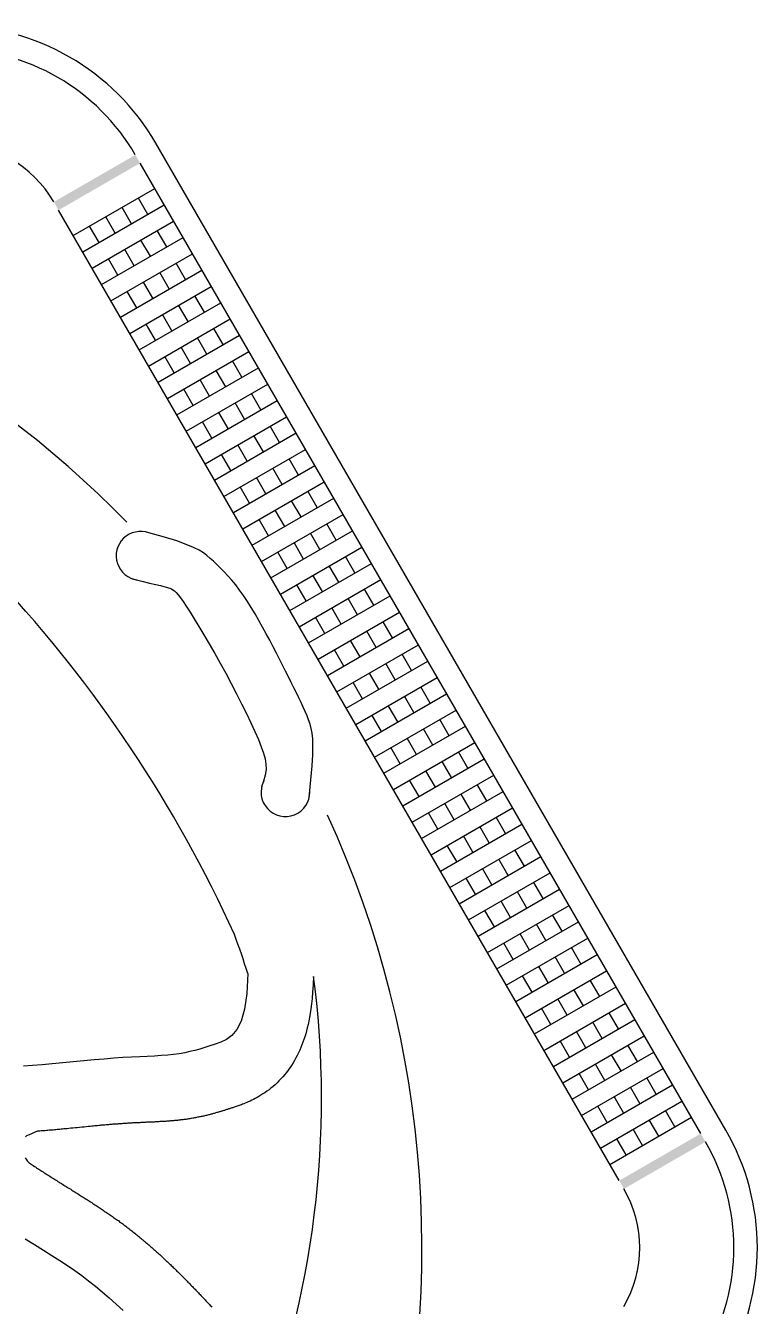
# Model space of a CAD drawing. Header units: millimetres. Extents: x -2990.61 to -2987.68, y 2921.63 to 2924.23.
# Drawn here: x -2988.461 to -2987.683, y 2922.87 to 2924.232 of the extents above; entities that cross this region are included whole.
import ezdxf

# ---------------------------------------------------------------- set-up
doc = ezdxf.new("R2010")
doc.units = ezdxf.units.MM
doc.header["$LTSCALE"] = 10
doc.layers.add('25-dim1', color=1, linetype='Continuous')
doc.layers.add('banheiro_louças', color=2, linetype='Continuous')

msp = doc.modelspace()

# ---------------------------------------------------------------- linework, layer by layer
at = {"layer": '25-dim1'}
for points in [[(-2988.3443, 2924.0943), (-2988.3393, 2924.0856), (-2988.4309, 2924.0443), (-2988.4259, 2924.0356)], [(-2987.8302, 2923.0039), (-2987.8252, 2922.9952), (-2987.7436, 2923.0539), (-2987.7386, 2923.0452)]]:
    msp.add_solid(points, dxfattribs=at)
at = {"layer": 'banheiro_louças', "color": 1}
for p, q in [((-2987.7436, 2923.0539), (-2988.3393, 2924.0856)), ((-2988.4102, 2924.0085), (-2988.3236, 2924.0585)), ((-2988.4002, 2923.9911), (-2988.3136, 2924.0411)), ((-2988.331, 2924.0311), (-2988.341, 2924.0485)), ((-2987.8302, 2923.0039), (-2988.4259, 2924.0356)), ((-2988.3656, 2924.0111), (-2988.3756, 2924.0285)), ((-2988.3483, 2924.0211), (-2988.3583, 2924.0385)), ((-2988.3829, 2924.0011), (-2988.3929, 2924.0185)), ((-2988.3902, 2923.9738), (-2988.3036, 2924.0238)), ((-2988.311, 2923.9965), (-2988.321, 2924.0138)), ((-2988.3802, 2923.9565), (-2988.2936, 2924.0065)), ((-2988.3283, 2923.9865), (-2988.3383, 2924.0038)), ((-2988.3702, 2923.9392), (-2988.2836, 2923.9892)), ((-2988.3456, 2923.9765), (-2988.3556, 2923.9938)), ((-2988.3629, 2923.9665), (-2988.3729, 2923.9838)), ((-2988.3602, 2923.9219), (-2988.2736, 2923.9719)), ((-2988.291, 2923.9619), (-2988.301, 2923.9792)), ((-2988.3256, 2923.9419), (-2988.3356, 2923.9592)), ((-2988.3083, 2923.9519), (-2988.3183, 2923.9692)), ((-2988.3429, 2923.9319), (-2988.3529, 2923.9492)), ((-2988.3502, 2923.9045), (-2988.2636, 2923.9545)), ((-2988.271, 2923.9272), (-2988.281, 2923.9445)), ((-2988.3402, 2923.8872), (-2988.2536, 2923.9372)), ((-2988.2883, 2923.9172), (-2988.2983, 2923.9345)), ((-2988.3302, 2923.8699), (-2988.2436, 2923.9199)), ((-2988.3056, 2923.9072), (-2988.3156, 2923.9245)), ((-2988.3229, 2923.8972), (-2988.3329, 2923.9145)), ((-2988.251, 2923.8926), (-2988.261, 2923.9099)), ((-2988.3202, 2923.8526), (-2988.2336, 2923.9026)), ((-2988.2856, 2923.8726), (-2988.2956, 2923.8899)), ((-2988.2683, 2923.8826), (-2988.2783, 2923.8999)), ((-2988.3029, 2923.8626), (-2988.3129, 2923.8799)), ((-2988.3102, 2923.8353), (-2988.2236, 2923.8853)), ((-2988.3002, 2923.8179), (-2988.2136, 2923.8679)), ((-2988.2483, 2923.8479), (-2988.2583, 2923.8653)), ((-2988.231, 2923.8579), (-2988.241, 2923.8753)), ((-2988.2902, 2923.8006), (-2988.2036, 2923.8506)), ((-2988.2656, 2923.8379), (-2988.2756, 2923.8553)), ((-2988.2829, 2923.8279), (-2988.2929, 2923.8453)), ((-2988.211, 2923.8233), (-2988.221, 2923.8406)), ((-2988.2802, 2923.7833), (-2988.1936, 2923.8333)), ((-2988.2283, 2923.8133), (-2988.2383, 2923.8306)), ((-2988.2629, 2923.7933), (-2988.2729, 2923.8106)), ((-2988.2702, 2923.766), (-2988.1836, 2923.816)), ((-2988.2456, 2923.8033), (-2988.2556, 2923.8206)), ((-2988.2602, 2923.7487), (-2988.1736, 2923.7987)), ((-2988.2083, 2923.7787), (-2988.2183, 2923.796)), ((-2988.191, 2923.7887), (-2988.201, 2923.806)), ((-2988.2502, 2923.7313), (-2988.1636, 2923.7813)), ((-2988.2256, 2923.7687), (-2988.2356, 2923.786)), ((-2988.2429, 2923.7587), (-2988.2529, 2923.776)), ((-2988.171, 2923.754), (-2988.181, 2923.7713)), ((-2988.2402, 2923.714), (-2988.1536, 2923.764)), ((-2988.1883, 2923.744), (-2988.1983, 2923.7613)), ((-2988.2229, 2923.724), (-2988.2329, 2923.7413)), ((-2988.2302, 2923.6967), (-2988.1436, 2923.7467)), ((-2988.2056, 2923.734), (-2988.2156, 2923.7513)), ((-2988.2202, 2923.6794), (-2988.1336, 2923.7294)), ((-2988.1683, 2923.7094), (-2988.1783, 2923.7267)), ((-2988.151, 2923.7194), (-2988.161, 2923.7367)), ((-2988.1856, 2923.6994), (-2988.1956, 2923.7167)), ((-2988.2029, 2923.6894), (-2988.2129, 2923.7067)), ((-2988.2102, 2923.6621), (-2988.1236, 2923.7121)), ((-2988.131, 2923.6847), (-2988.141, 2923.7021)), ((-2988.2002, 2923.6447), (-2988.1136, 2923.6947)), ((-2988.1483, 2923.6747), (-2988.1583, 2923.6921)), ((-2988.1829, 2923.6547), (-2988.1929, 2923.6721)), ((-2988.1902, 2923.6274), (-2988.1036, 2923.6774)), ((-2988.1656, 2923.6647), (-2988.1756, 2923.6821)), ((-2988.1802, 2923.6101), (-2988.0936, 2923.6601)), ((-2988.111, 2923.6501), (-2988.121, 2923.6674)), ((-2988.1456, 2923.6301), (-2988.1556, 2923.6474)), ((-2988.1283, 2923.6401), (-2988.1383, 2923.6574)), ((-2988.1629, 2923.6201), (-2988.1729, 2923.6374)), ((-2988.1702, 2923.5928), (-2988.0836, 2923.6428)), ((-2988.091, 2923.6155), (-2988.101, 2923.6328)), ((-2988.1602, 2923.5755), (-2988.0736, 2923.6255)), ((-2988.1083, 2923.6055), (-2988.1183, 2923.6228)), ((-2988.1502, 2923.5581), (-2988.0636, 2923.6081)), ((-2988.1256, 2923.5955), (-2988.1356, 2923.6128)), ((-2988.1429, 2923.5855), (-2988.1529, 2923.6028)), ((-2988.1402, 2923.5408), (-2988.0536, 2923.5908)), ((-2988.071, 2923.5808), (-2988.081, 2923.5981)), ((-2988.1056, 2923.5608), (-2988.1156, 2923.5781)), ((-2988.0883, 2923.5708), (-2988.0983, 2923.5881)), ((-2988.1229, 2923.5508), (-2988.1329, 2923.5681)), ((-2988.1302, 2923.5235), (-2988.0436, 2923.5735)), ((-2988.051, 2923.5462), (-2988.061, 2923.5635)), ((-2988.1202, 2923.5062), (-2988.0336, 2923.5562)), ((-2988.0683, 2923.5362), (-2988.0783, 2923.5535)), ((-2988.1102, 2923.4889), (-2988.0236, 2923.5389)), ((-2988.0856, 2923.5262), (-2988.0956, 2923.5435)), ((-2988.1029, 2923.5162), (-2988.1129, 2923.5335)), ((-2988.031, 2923.5115), (-2988.041, 2923.5289)), ((-2988.1002, 2923.4715), (-2988.0136, 2923.5215)), ((-2988.0656, 2923.4915), (-2988.0756, 2923.5089)), ((-2988.0483, 2923.5015), (-2988.0583, 2923.5189)), ((-2988.0829, 2923.4815), (-2988.0929, 2923.4989)), ((-2988.0902, 2923.4542), (-2988.0036, 2923.5042)), ((-2988.0802, 2923.4369), (-2987.9936, 2923.4869)), ((-2988.0283, 2923.4669), (-2988.0383, 2923.4842)), ((-2988.011, 2923.4769), (-2988.021, 2923.4942)), ((-2988.0702, 2923.4196), (-2987.9836, 2923.4696)), ((-2988.0456, 2923.4569), (-2988.0556, 2923.4742)), ((-2988.0629, 2923.4469), (-2988.0729, 2923.4642)), ((-2987.991, 2923.4423), (-2988.001, 2923.4596)), ((-2988.0602, 2923.4023), (-2987.9736, 2923.4523)), ((-2988.0083, 2923.4323), (-2988.0183, 2923.4496)), ((-2988.0429, 2923.4123), (-2988.0529, 2923.4296)), ((-2988.0502, 2923.3849), (-2987.9636, 2923.4349)), ((-2988.0256, 2923.4223), (-2988.0356, 2923.4396)), ((-2988.0402, 2923.3676), (-2987.9536, 2923.4176)), ((-2987.9883, 2923.3976), (-2987.9983, 2923.4149)), ((-2987.971, 2923.4076), (-2987.981, 2923.4249)), ((-2988.0302, 2923.3503), (-2987.9436, 2923.4003)), ((-2988.0056, 2923.3876), (-2988.0156, 2923.4049)), ((-2988.0229, 2923.3776), (-2988.0329, 2923.3949)), ((-2987.951, 2923.373), (-2987.961, 2923.3903)), ((-2988.0202, 2923.333), (-2987.9336, 2923.383)), ((-2987.9683, 2923.363), (-2987.9783, 2923.3803)), ((-2988.0029, 2923.343), (-2988.0129, 2923.3603)), ((-2988.0102, 2923.3156), (-2987.9236, 2923.3656)), ((-2987.9856, 2923.353), (-2987.9956, 2923.3703)), ((-2988.0002, 2923.2983), (-2987.9136, 2923.3483)), ((-2987.9483, 2923.3283), (-2987.9583, 2923.3456)), ((-2987.931, 2923.3383), (-2987.941, 2923.3556)), ((-2987.9656, 2923.3183), (-2987.9756, 2923.3356)), ((-2987.9829, 2923.3083), (-2987.9929, 2923.3256)), ((-2987.9902, 2923.281), (-2987.9036, 2923.331)), ((-2987.911, 2923.3037), (-2987.921, 2923.321)), ((-2987.9802, 2923.2637), (-2987.8936, 2923.3137)), ((-2987.9283, 2923.2937), (-2987.9383, 2923.311)), ((-2987.9629, 2923.2737), (-2987.9729, 2923.291)), ((-2987.9702, 2923.2464), (-2987.8836, 2923.2964)), ((-2987.9456, 2923.2837), (-2987.9556, 2923.301)), ((-2987.9602, 2923.229), (-2987.8736, 2923.279)), ((-2987.891, 2923.269), (-2987.901, 2923.2864)), ((-2987.9256, 2923.249), (-2987.9356, 2923.2664)), ((-2987.9083, 2923.259), (-2987.9183, 2923.2764)), ((-2987.9429, 2923.239), (-2987.9529, 2923.2564)), ((-2987.9502, 2923.2117), (-2987.8636, 2923.2617)), ((-2987.871, 2923.2344), (-2987.881, 2923.2517)), ((-2987.9402, 2923.1944), (-2987.8536, 2923.2444)), ((-2987.8883, 2923.2244), (-2987.8983, 2923.2417)), ((-2987.9302, 2923.1771), (-2987.8436, 2923.2271)), ((-2987.9056, 2923.2144), (-2987.9156, 2923.2317)), ((-2987.9229, 2923.2044), (-2987.9329, 2923.2217)), ((-2987.9202, 2923.1598), (-2987.8336, 2923.2098)), ((-2987.851, 2923.1998), (-2987.861, 2923.2171)), ((-2987.8856, 2923.1798), (-2987.8956, 2923.1971)), ((-2987.8683, 2923.1898), (-2987.8783, 2923.2071)), ((-2987.9029, 2923.1698), (-2987.9129, 2923.1871)), ((-2987.9102, 2923.1424), (-2987.8236, 2923.1924)), ((-2987.831, 2923.1651), (-2987.841, 2923.1824)), ((-2987.9002, 2923.1251), (-2987.8136, 2923.1751)), ((-2987.8483, 2923.1551), (-2987.8583, 2923.1724)), ((-2987.8902, 2923.1078), (-2987.8036, 2923.1578)), ((-2987.8656, 2923.1451), (-2987.8756, 2923.1624)), ((-2987.8829, 2923.1351), (-2987.8929, 2923.1524)), ((-2987.811, 2923.1305), (-2987.821, 2923.1478)), ((-2987.8802, 2923.0905), (-2987.7936, 2923.1405)), ((-2987.8456, 2923.1105), (-2987.8556, 2923.1278)), ((-2987.8283, 2923.1205), (-2987.8383, 2923.1378)), ((-2987.8629, 2923.1005), (-2987.8729, 2923.1178)), ((-2987.8702, 2923.0732), (-2987.7836, 2923.1232)), ((-2987.8602, 2923.0558), (-2987.7736, 2923.1058)), ((-2987.8083, 2923.0858), (-2987.8183, 2923.1032)), ((-2987.791, 2923.0958), (-2987.801, 2923.1132)), ((-2987.8502, 2923.0385), (-2987.7636, 2923.0885)), ((-2987.8256, 2923.0758), (-2987.8356, 2923.0932)), ((-2987.8429, 2923.0658), (-2987.8529, 2923.0832)), ((-2987.771, 2923.0612), (-2987.781, 2923.0785)), ((-2987.8402, 2923.0212), (-2987.7536, 2923.0712)), ((-2987.7883, 2923.0512), (-2987.7983, 2923.0685)), ((-2987.8229, 2923.0312), (-2987.8329, 2923.0485)), ((-2987.8056, 2923.0412), (-2987.8156, 2923.0585))]:
    msp.add_line(p, q, dxfattribs=at)
at = {"layer": 'banheiro_louças'}
msp.add_lwpolyline([(-2988.3226, 2924.1068, 0.267949), (-2988.5392, 2924.2318), (-2989.7505, 2924.2318, 0.267949), (-2989.967, 2924.1068), (-2990.5726, 2923.0577, 0.267949), (-2990.5726, 2922.8077), (-2989.967, 2921.7587, 0.267949), (-2989.7505, 2921.6337), (-2988.5392, 2921.6337, 0.267949), (-2988.3226, 2921.7587), (-2987.717, 2922.8077, 0.267949), (-2987.717, 2923.0577)], format="xyb", close=True, dxfattribs=at)
at = {"layer": 'banheiro_louças', "color": 1}
for points in [[(-2988.1596, 2923.4113), (-2988.1577, 2923.4298), (-2988.1564, 2923.4447), (-2988.1558, 2923.4567), (-2988.1556, 2923.4661), (-2988.1558, 2923.4736), (-2988.1564, 2923.4796), (-2988.1574, 2923.4846), (-2988.1587, 2923.4891), (-2988.1602, 2923.4936), (-2988.1619, 2923.4981), (-2988.1638, 2923.5027), (-2988.1659, 2923.5074), (-2988.1682, 2923.5122), (-2988.1706, 2923.5172), (-2988.1732, 2923.5224), (-2988.1759, 2923.5278), (-2988.1787, 2923.5335), (-2988.1816, 2923.5393), (-2988.1847, 2923.5454), (-2988.1878, 2923.5517), (-2988.1911, 2923.5581), (-2988.1945, 2923.5647), (-2988.198, 2923.5715), (-2988.2016, 2923.5784), (-2988.2053, 2923.5853), (-2988.2092, 2923.5924), (-2988.2131, 2923.5994), (-2988.2171, 2923.6063), (-2988.2211, 2923.613), (-2988.2252, 2923.6195), (-2988.2293, 2923.6258), (-2988.2335, 2923.6316), (-2988.2377, 2923.6371), (-2988.2418, 2923.6421), (-2988.2459, 2923.6468), (-2988.25, 2923.6511), (-2988.2539, 2923.6551), (-2988.2577, 2923.6588), (-2988.2614, 2923.6623), (-2988.2649, 2923.6654), (-2988.2683, 2923.6684), (-2988.272, 2923.6713), (-2988.2765, 2923.6742), (-2988.2824, 2923.6771), (-2988.2902, 2923.6803), (-2988.3003, 2923.6839), (-2988.3134, 2923.6879), (-2988.3299, 2923.6924)], [(-2988.3477, 2923.6437), (-2988.3373, 2923.6412), (-2988.3291, 2923.6391), (-2988.3226, 2923.6376), (-2988.3177, 2923.6364), (-2988.314, 2923.6355), (-2988.3113, 2923.6348), (-2988.3092, 2923.6342), (-2988.3075, 2923.6336), (-2988.306, 2923.6329), (-2988.3044, 2923.6321), (-2988.3028, 2923.6308), (-2988.301, 2923.6291), (-2988.2989, 2923.6267), (-2988.2965, 2923.6236), (-2988.2936, 2923.6195), (-2988.2902, 2923.6145), (-2988.2862, 2923.6083), (-2988.2817, 2923.6011), (-2988.2767, 2923.5929), (-2988.2714, 2923.584), (-2988.2658, 2923.5744), (-2988.26, 2923.5644), (-2988.2541, 2923.5539), (-2988.2482, 2923.5432), (-2988.2424, 2923.5324), (-2988.2368, 2923.5215), (-2988.2314, 2923.5109), (-2988.2263, 2923.5006), (-2988.2215, 2923.4907), (-2988.2173, 2923.4814), (-2988.2136, 2923.4728), (-2988.2105, 2923.4651), (-2988.2081, 2923.4583), (-2988.2064, 2923.4523), (-2988.2056, 2923.4466), (-2988.2055, 2923.441), (-2988.2063, 2923.4351), (-2988.208, 2923.4287), (-2988.2102, 2923.4225)], [(-2988.2249, 2923.2242), (-2988.2259, 2923.2028), (-2988.2283, 2923.1862), (-2988.232, 2923.1736), (-2988.2366, 2923.1645), (-2988.2418, 2923.1582), (-2988.2476, 2923.1539), (-2988.2535, 2923.1511), (-2988.2594, 2923.1491), (-2988.265, 2923.1472), (-2988.2705, 2923.1455), (-2988.2758, 2923.1438), (-2988.2811, 2923.1423), (-2988.2864, 2923.141), (-2988.2919, 2923.1398), (-2988.2976, 2923.1388), (-2988.3036, 2923.1379), (-2988.3099, 2923.1373), (-2988.3167, 2923.1368), (-2988.3239, 2923.1363), (-2988.3316, 2923.136), (-2988.3397, 2923.1356), (-2988.3483, 2923.1352), (-2988.3575, 2923.1347), (-2988.3672, 2923.1341), (-2988.3775, 2923.1332), (-2988.3882, 2923.1323), (-2988.3992, 2923.1312), (-2988.4104, 2923.1301), (-2988.4215, 2923.129), (-2988.4325, 2923.1279), (-2988.4432, 2923.127), (-2988.4535, 2923.1262), (-2988.4632, 2923.1255)], [(-2988.155, 2923.2208), (-2988.1554, 2923.2121), (-2988.156, 2923.2044), (-2988.1565, 2923.1976), (-2988.1572, 2923.1917), (-2988.1578, 2923.1864), (-2988.1585, 2923.1817), (-2988.1592, 2923.1775), (-2988.16, 2923.1735), (-2988.1608, 2923.1699), (-2988.1616, 2923.1664), (-2988.1624, 2923.1631), (-2988.1633, 2923.1599), (-2988.1642, 2923.1568), (-2988.1652, 2923.1539), (-2988.1662, 2923.151), (-2988.1673, 2923.1481), (-2988.1684, 2923.1453), (-2988.1696, 2923.1425), (-2988.1709, 2923.1398), (-2988.1723, 2923.137), (-2988.1737, 2923.1343), (-2988.1752, 2923.1316), (-2988.1768, 2923.129), (-2988.1784, 2923.1264), (-2988.1801, 2923.1239), (-2988.1819, 2923.1214), (-2988.1837, 2923.119), (-2988.1856, 2923.1166), (-2988.1876, 2923.1143), (-2988.1896, 2923.1121), (-2988.1917, 2923.11), (-2988.1937, 2923.1079), (-2988.1959, 2923.1059), (-2988.198, 2923.1041), (-2988.2002, 2923.1023), (-2988.2023, 2923.1006), (-2988.2045, 2923.099), (-2988.2067, 2923.0974), (-2988.2088, 2923.096), (-2988.2109, 2923.0947), (-2988.213, 2923.0934), (-2988.215, 2923.0923), (-2988.217, 2923.0912), (-2988.2189, 2923.0902), (-2988.2207, 2923.0893), (-2988.2225, 2923.0884), (-2988.2243, 2923.0876), (-2988.2259, 2923.0869), (-2988.2275, 2923.0863), (-2988.2289, 2923.0857), (-2988.2303, 2923.0851), (-2988.2317, 2923.0846), (-2988.2329, 2923.0842), (-2988.2341, 2923.0838), (-2988.2352, 2923.0834), (-2988.2363, 2923.083), (-2988.2373, 2923.0826), (-2988.2383, 2923.0823), (-2988.2392, 2923.082), (-2988.2401, 2923.0817), (-2988.2409, 2923.0814), (-2988.2418, 2923.0812), (-2988.2426, 2923.0809), (-2988.2434, 2923.0806), (-2988.2442, 2923.0804), (-2988.2449, 2923.0801), (-2988.2457, 2923.0799), (-2988.2465, 2923.0796), (-2988.2473, 2923.0794), (-2988.2481, 2923.0791), (-2988.2488, 2923.0789), (-2988.2496, 2923.0786), (-2988.2504, 2923.0784), (-2988.2512, 2923.0782), (-2988.252, 2923.0779), (-2988.2528, 2923.0777), (-2988.2536, 2923.0774), (-2988.2545, 2923.0772), (-2988.2553, 2923.0769), (-2988.2561, 2923.0767), (-2988.257, 2923.0764), (-2988.2578, 2923.0762), (-2988.2587, 2923.0759), (-2988.2595, 2923.0757), (-2988.2604, 2923.0754), (-2988.2613, 2923.0752), (-2988.2622, 2923.075), (-2988.2631, 2923.0747), (-2988.264, 2923.0745), (-2988.2649, 2923.0742), (-2988.2658, 2923.074), (-2988.2667, 2923.0738), (-2988.2676, 2923.0735), (-2988.2686, 2923.0733), (-2988.2695, 2923.0731), (-2988.2705, 2923.0729), (-2988.2714, 2923.0726), (-2988.2724, 2923.0724), (-2988.2733, 2923.0722), (-2988.2743, 2923.072), (-2988.2753, 2923.0718), (-2988.2763, 2923.0716), (-2988.2773, 2923.0714), (-2988.2783, 2923.0712), (-2988.2793, 2923.071), (-2988.2803, 2923.0708), (-2988.2813, 2923.0706), (-2988.2824, 2923.0704), (-2988.2834, 2923.0702), (-2988.2845, 2923.07), (-2988.2855, 2923.0699), (-2988.2865, 2923.0697), (-2988.2876, 2923.0695), (-2988.2887, 2923.0694), (-2988.2897, 2923.0692), (-2988.2908, 2923.069), (-2988.2919, 2923.0689), (-2988.2929, 2923.0688), (-2988.294, 2923.0686), (-2988.2951, 2923.0685), (-2988.2962, 2923.0684), (-2988.2972, 2923.0682), (-2988.2983, 2923.0681), (-2988.2994, 2923.068), (-2988.3004, 2923.0679), (-2988.3015, 2923.0678), (-2988.3026, 2923.0677), (-2988.3036, 2923.0676), (-2988.3047, 2923.0675), (-2988.3057, 2923.0674), (-2988.3068, 2923.0673), (-2988.3078, 2923.0672), (-2988.3089, 2923.0672), (-2988.3099, 2923.0671), (-2988.311, 2923.067), (-2988.312, 2923.0669), (-2988.313, 2923.0669), (-2988.3141, 2923.0668), (-2988.3151, 2923.0667), (-2988.3161, 2923.0667), (-2988.3171, 2923.0666), (-2988.3182, 2923.0666), (-2988.3192, 2923.0665), (-2988.3202, 2923.0665), (-2988.3212, 2923.0664), (-2988.3222, 2923.0663), (-2988.3232, 2923.0663), (-2988.3243, 2923.0662), (-2988.3253, 2923.0662), (-2988.3263, 2923.0661), (-2988.3273, 2923.0661), (-2988.3283, 2923.0661), (-2988.3293, 2923.066), (-2988.3304, 2923.066), (-2988.3314, 2923.0659), (-2988.3324, 2923.0659), (-2988.3334, 2923.0658), (-2988.3344, 2923.0658), (-2988.3355, 2923.0657), (-2988.3365, 2923.0657), (-2988.3375, 2923.0656), (-2988.3386, 2923.0656), (-2988.3396, 2923.0655), (-2988.3406, 2923.0655), (-2988.3417, 2923.0654), (-2988.3427, 2923.0654), (-2988.3437, 2923.0653), (-2988.3448, 2923.0653), (-2988.3458, 2923.0652), (-2988.3469, 2923.0652), (-2988.348, 2923.0651), (-2988.349, 2923.0651), (-2988.3501, 2923.065), (-2988.3512, 2923.0649), (-2988.3522, 2923.0649), (-2988.3533, 2923.0648), (-2988.3544, 2923.0647), (-2988.3555, 2923.0647), (-2988.3566, 2923.0646), (-2988.3577, 2923.0645), (-2988.3588, 2923.0644), (-2988.36, 2923.0644), (-2988.3611, 2923.0643), (-2988.3622, 2923.0642), (-2988.3634, 2923.0641), (-2988.3645, 2923.064), (-2988.3657, 2923.0639), (-2988.3669, 2923.0639), (-2988.3681, 2923.0638), (-2988.3693, 2923.0637), (-2988.3705, 2923.0636), (-2988.3717, 2923.0635), (-2988.3729, 2923.0633), (-2988.3742, 2923.0632), (-2988.3754, 2923.0631), (-2988.3767, 2923.063), (-2988.378, 2923.0629), (-2988.3792, 2923.0628), (-2988.3805, 2923.0627), (-2988.3818, 2923.0625), (-2988.3831, 2923.0624), (-2988.3845, 2923.0623), (-2988.3859, 2923.0622), (-2988.3873, 2923.062), (-2988.3889, 2923.0619), (-2988.3906, 2923.0617), (-2988.3924, 2923.0615), (-2988.3944, 2923.0613), (-2988.3965, 2923.0611), (-2988.3988, 2923.0609), (-2988.4012, 2923.0607), (-2988.4036, 2923.0604), (-2988.406, 2923.0602), (-2988.4084, 2923.06), (-2988.4107, 2923.0597), (-2988.4129, 2923.0595), (-2988.4149, 2923.0593), (-2988.4168, 2923.0591), (-2988.4185, 2923.059), (-2988.4201, 2923.0588), (-2988.4217, 2923.0587), (-2988.4232, 2923.0585), (-2988.4246, 2923.0584), (-2988.426, 2923.0582), (-2988.4274, 2923.0581), (-2988.4288, 2923.058), (-2988.4303, 2923.0579), (-2988.4317, 2923.0577), (-2988.4331, 2923.0576), (-2988.4345, 2923.0575), (-2988.4359, 2923.0574), (-2988.4373, 2923.0572), (-2988.4387, 2923.0571), (-2988.4401, 2923.057), (-2988.4415, 2923.0569), (-2988.4428, 2923.0568), (-2988.4442, 2923.0567), (-2988.4456, 2923.0566), (-2988.447, 2923.0565), (-2988.4483, 2923.0564), (-2988.4484, 2923.0564)], [(-2988.4484, 2923.0564), (-2988.4524, 2923.0548), (-2988.4555, 2923.0534), (-2988.458, 2923.0523), (-2988.4598, 2923.0514), (-2988.4611, 2923.0506)], [(-2988.4613, 2923.0282), (-2988.4603, 2923.0267), (-2988.4591, 2923.025), (-2988.4576, 2923.0231)], [(-2988.4576, 2923.0231), (-2988.4572, 2923.0228), (-2988.4561, 2923.0221), (-2988.455, 2923.0214), (-2988.4539, 2923.0206), (-2988.4527, 2923.0199), (-2988.4516, 2923.0191), (-2988.4505, 2923.0184), (-2988.4493, 2923.0176), (-2988.4482, 2923.0169), (-2988.447, 2923.0161), (-2988.4459, 2923.0154), (-2988.4447, 2923.0146), (-2988.4435, 2923.0139), (-2988.4423, 2923.0131), (-2988.4411, 2923.0123), (-2988.4399, 2923.0116), (-2988.4387, 2923.0108), (-2988.4375, 2923.01), (-2988.4363, 2923.0093), (-2988.4351, 2923.0085), (-2988.4339, 2923.0077), (-2988.4327, 2923.007), (-2988.4314, 2923.0062), (-2988.4302, 2923.0054), (-2988.429, 2923.0046), (-2988.4278, 2923.0039), (-2988.4265, 2923.0031), (-2988.4253, 2923.0023), (-2988.4241, 2923.0016), (-2988.4228, 2923.0008), (-2988.4216, 2923), (-2988.4204, 2922.9992), (-2988.4192, 2922.9985), (-2988.4179, 2922.9977), (-2988.4167, 2922.9969), (-2988.4155, 2922.9962), (-2988.4143, 2922.9954), (-2988.413, 2922.9947), (-2988.4118, 2922.9939), (-2988.4106, 2922.9931), (-2988.4094, 2922.9924), (-2988.4082, 2922.9916), (-2988.407, 2922.9909), (-2988.4058, 2922.9901), (-2988.4046, 2922.9894), (-2988.4034, 2922.9886), (-2988.4022, 2922.9879), (-2988.4011, 2922.9871), (-2988.3999, 2922.9864), (-2988.3987, 2922.9856), (-2988.3976, 2922.9849), (-2988.3964, 2922.9841), (-2988.3952, 2922.9834), (-2988.3941, 2922.9827), (-2988.3929, 2922.9819), (-2988.3918, 2922.9812), (-2988.3907, 2922.9805), (-2988.3895, 2922.9797), (-2988.3884, 2922.979), (-2988.3873, 2922.9783), (-2988.3861, 2922.9775), (-2988.385, 2922.9768), (-2988.3839, 2922.976), (-2988.3828, 2922.9753), (-2988.3817, 2922.9746), (-2988.3806, 2922.9738), (-2988.3795, 2922.9731), (-2988.3784, 2922.9724), (-2988.3773, 2922.9716), (-2988.3762, 2922.9709), (-2988.3751, 2922.9701), (-2988.374, 2922.9694), (-2988.3729, 2922.9686), (-2988.3718, 2922.9679), (-2988.3707, 2922.9671), (-2988.3696, 2922.9664), (-2988.3685, 2922.9656), (-2988.3674, 2922.9648), (-2988.3664, 2922.9641), (-2988.3653, 2922.9633), (-2988.3642, 2922.9625), (-2988.3631, 2922.9618), (-2988.362, 2922.961), (-2988.361, 2922.9602), (-2988.3599, 2922.9594), (-2988.3588, 2922.9586), (-2988.3577, 2922.9578), (-2988.3567, 2922.957), (-2988.3556, 2922.9562), (-2988.3545, 2922.9554), (-2988.3534, 2922.9546), (-2988.3524, 2922.9538), (-2988.3513, 2922.953), (-2988.3502, 2922.9521), (-2988.3492, 2922.9513), (-2988.3481, 2922.9505), (-2988.347, 2922.9496), (-2988.3459, 2922.9488), (-2988.3449, 2922.9479), (-2988.3438, 2922.9471), (-2988.3427, 2922.9462), (-2988.3417, 2922.9453), (-2988.3406, 2922.9445), (-2988.3395, 2922.9436), (-2988.3384, 2922.9427), (-2988.3374, 2922.9418), (-2988.3363, 2922.9409), (-2988.3352, 2922.94), (-2988.3342, 2922.9391), (-2988.3331, 2922.9382), (-2988.332, 2922.9373), (-2988.331, 2922.9364), (-2988.3299, 2922.9355), (-2988.3289, 2922.9346), (-2988.3278, 2922.9336), (-2988.3267, 2922.9327), (-2988.3257, 2922.9318), (-2988.3246, 2922.9308), (-2988.3236, 2922.9299), (-2988.3225, 2922.929), (-2988.3215, 2922.928), (-2988.3204, 2922.9271), (-2988.3194, 2922.9261), (-2988.3184, 2922.9252), (-2988.3173, 2922.9242), (-2988.3163, 2922.9233), (-2988.3152, 2922.9223), (-2988.3142, 2922.9213), (-2988.3132, 2922.9204), (-2988.3122, 2922.9194), (-2988.3111, 2922.9184), (-2988.3101, 2922.9175), (-2988.3091, 2922.9165), (-2988.3081, 2922.9155), (-2988.3071, 2922.9146), (-2988.3061, 2922.9136), (-2988.305, 2922.9126), (-2988.304, 2922.9117), (-2988.303, 2922.9107), (-2988.302, 2922.9097), (-2988.301, 2922.9087), (-2988.3001, 2922.9078), (-2988.2991, 2922.9068), (-2988.2981, 2922.9058), (-2988.2971, 2922.9048), (-2988.2961, 2922.9039), (-2988.2951, 2922.9029), (-2988.2942, 2922.9019), (-2988.2932, 2922.901), (-2988.2922, 2922.9), (-2988.2913, 2922.899), (-2988.2903, 2922.898), (-2988.2894, 2922.8971), (-2988.2884, 2922.8961), (-2988.2875, 2922.8951), (-2988.2865, 2922.8942), (-2988.2856, 2922.8932), (-2988.2846, 2922.8922), (-2988.2837, 2922.8913), (-2988.2828, 2922.8903), (-2988.2819, 2922.8894), (-2988.2809, 2922.8884), (-2988.28, 2922.8875), (-2988.2791, 2922.8865), (-2988.2782, 2922.8856), (-2988.2773, 2922.8846), (-2988.2764, 2922.8837), (-2988.2755, 2922.8827), (-2988.2746, 2922.8818), (-2988.2737, 2922.8808), (-2988.2728, 2922.8799), (-2988.2719, 2922.8789), (-2988.271, 2922.878), (-2988.2702, 2922.8771), (-2988.2693, 2922.8761), (-2988.2684, 2922.8752), (-2988.2675, 2922.8742), (-2988.2666, 2922.8732), (-2988.2657, 2922.8723), (-2988.2648, 2922.8713), (-2988.2639, 2922.8703), (-2988.263, 2922.8693)], [(-2988.4612, 2922.9422), (-2988.4514, 2922.9361), (-2988.4419, 2922.9301), (-2988.4329, 2922.9244), (-2988.4245, 2922.919), (-2988.4164, 2922.9136), (-2988.4087, 2922.9083), (-2988.4013, 2922.903), (-2988.3939, 2922.8975), (-2988.3867, 2922.8918), (-2988.3794, 2922.8858), (-2988.3721, 2922.8794), (-2988.3647, 2922.8727), (-2988.3573, 2922.8658)]]:
    msp.add_lwpolyline(points, dxfattribs=at)
for centre, radius, start, end in [((-2988.5392, 2923.9818), 0.225, 30, 90), ((-2988.5392, 2923.9818), 0.125, 30, 90), ((-2989.1448, 2922.9327), 1.105, 99.6843, 323.8342), ((-2989.1448, 2922.9327), 1.105, 44.2523, 79.7384), ((-2988.3388, 2923.6681), 0.0259, 69.9251, 262.3379), ((-2989.5201, 2922.6826), 1.4075, 24.461, 42.8952), ((-2988.1849, 2923.4169), 0.0259, 153.0078, 0.9212), ((-2989.1448, 2922.9327), 1.105, 343.3857, 24.5906), ((-2989.1448, 2922.9327), 0.965, 17.5784, 20.168), ((-2989.1479, 2923.0914), 1.0014, 338.3685, 7.4275), ((-2987.9335, 2922.9327), 0.225, 330, 30), ((-2987.9335, 2922.9327), 0.125, 330, 30)]:
    msp.add_arc(centre, radius, start, end, dxfattribs=at)

doc.saveas('drawing.dxf')
